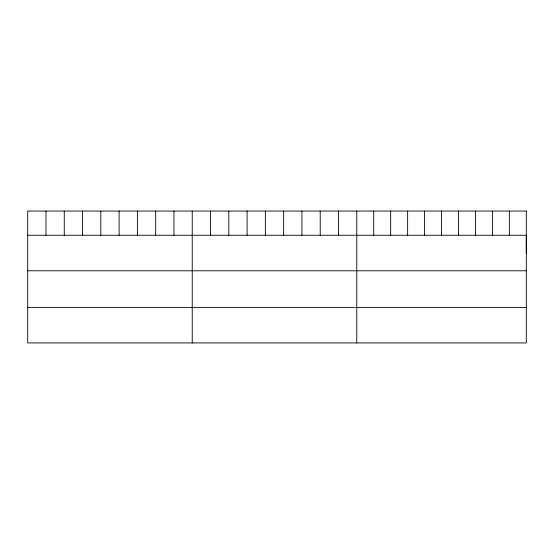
<?xml version="1.0" encoding="UTF-8"?>
<svg xmlns="http://www.w3.org/2000/svg" width="554" height="554" viewBox="0 0 554 554"><rect width="100%" height="100%" fill="white"/><g stroke="black" fill="none" stroke-linecap="round" stroke-linejoin="round"><path stroke-width="0.83" d="M526.3 253.019L526.3 235.249L27.7 235.249M27.7 270.788L526.3 270.788M27.7 307.401L526.3 307.401M509.348 211.06L509.348 235.249M492.395 211.06L492.395 235.249M475.443 211.06L475.443 235.249M458.49 211.06L458.49 235.249M441.538 211.06L441.538 235.249M424.586 211.06L424.586 235.249M407.633 211.06L407.633 235.249M390.681 211.06L390.681 235.249M373.728 211.06L373.728 235.249M356.776 211.06L356.776 342.94M338.494 211.06L338.494 235.249M320.212 211.06L320.212 235.249M301.93 211.06L301.93 235.249M283.648 211.06L283.648 235.249M265.366 211.06L265.366 235.249M247.084 211.06L247.084 235.249M228.802 211.06L228.802 235.249M210.52 211.06L210.52 235.249M192.238 211.06L192.238 342.94M173.956 211.06L173.956 235.249M155.674 211.06L155.674 235.249M137.392 211.06L137.392 235.249M119.11 211.06L119.11 235.249M100.828 211.06L100.828 235.249M82.546 211.06L82.546 235.249M64.264 211.06L64.264 235.249M45.982 211.06L45.982 235.249M526.3 211.06L27.7 211.06L27.7 342.94L526.3 342.94L526.3 211.06"/></g></svg>
